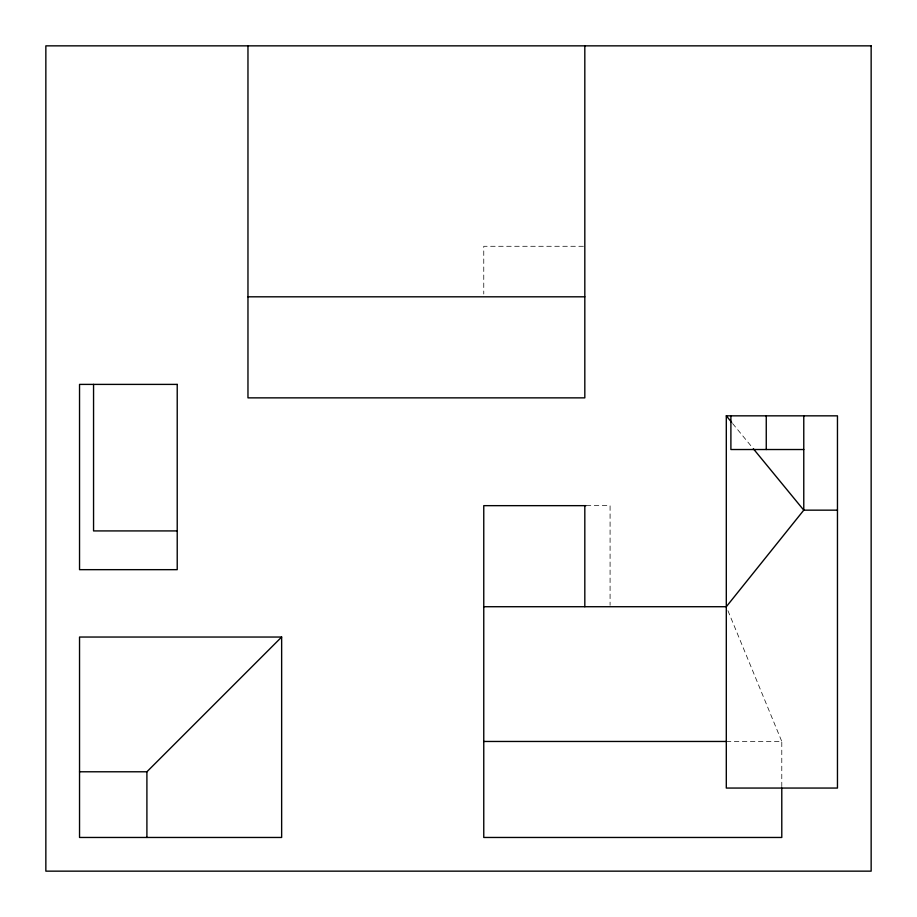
<?xml version="1.0" encoding="UTF-8"?>
<svg xmlns="http://www.w3.org/2000/svg" width="917" height="917" viewBox="0 0 917 917"><rect width="100%" height="100%" fill="white"/><g stroke="black" fill="none" stroke-linecap="round" stroke-linejoin="round"><path stroke-width="0.69" stroke-dasharray="4.58 3.44" d="M583.395 246.283L483.763 246.283L483.763 294.002M586.227 505.657L610.08 505.657L610.08 605.289M726.298 741.463L781.788 741.463L781.788 786.648M732.603 423.516L751.527 446.545M727.938 610.676L781.788 741.463"/><path stroke-width="1.38" d="M79.538 771.782L146.903 771.782L281.645 637.04L281.645 837.462L79.538 837.462L79.538 637.04L281.645 637.04M247.968 296.81L584.817 296.81M726.298 415.837L837.462 415.837L837.462 788.058L726.298 788.058L726.298 415.837L731.709 422.416M803.773 449.525L730.895 449.525L730.895 415.837M585.952 505.657L483.763 505.657L483.763 837.462L781.788 837.462L781.788 788.058M837.462 510.161L803.773 510.161L753.327 448.734M177.222 530.92L93.557 530.92L93.557 384.395M483.763 606.722L726.298 606.722L803.773 510.161L803.773 415.837M483.763 741.463L726.298 741.463M766.257 415.837L766.257 449.525M584.817 45.85L584.817 397.863L247.968 397.863L247.968 45.85M584.817 505.657L584.817 606.722M146.903 771.782L146.903 837.462M871.15 45.85L45.85 45.85L45.85 871.15L871.15 871.15L871.15 45.85M177.222 384.395L79.538 384.395L79.538 569.663L177.222 569.663L177.222 384.395"/></g></svg>
